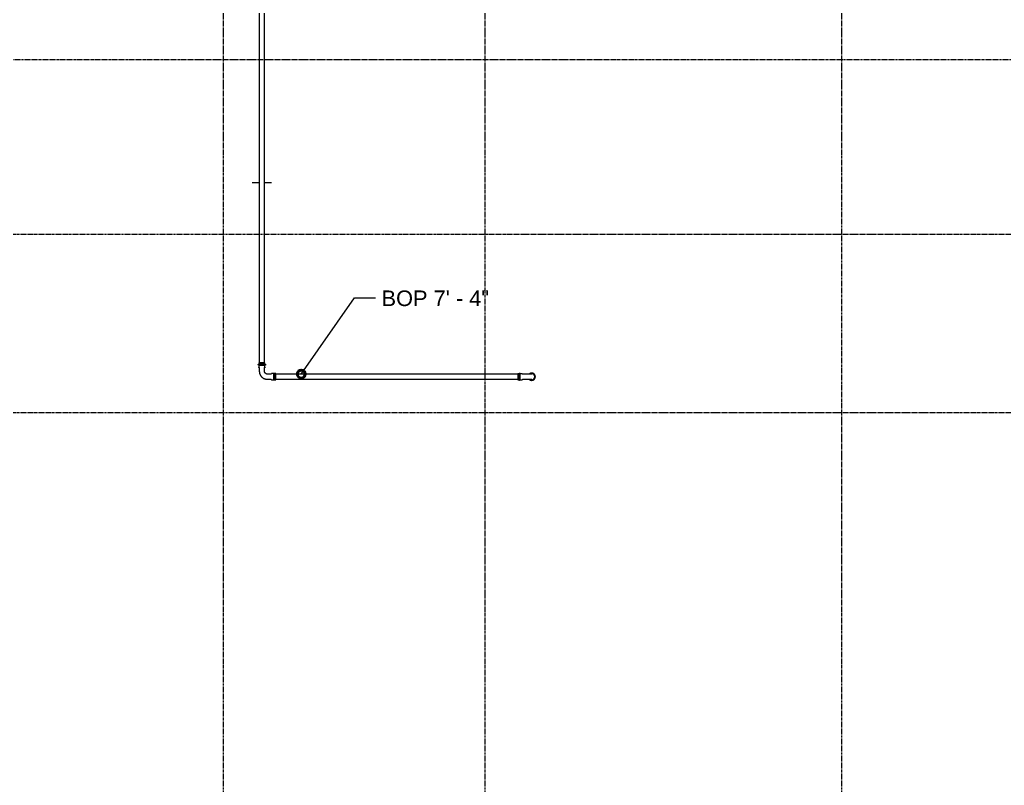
# Model space of a CAD drawing. Header units: inches. Extents: x -3679 to 241, y -496 to 1784.
# Drawn here: x -2787.4 to -2538.9, y -94.1 to 99.1 of the extents above; entities that cross this region are included whole.
import ezdxf

# ---------------------------------------------------------------- set-up
doc = ezdxf.new("R2010")
doc.units = ezdxf.units.IN
doc.header["$MEASUREMENT"] = 0
doc.linetypes.add('Grid Line', pattern=[0.875, 0.5, -0.125, 0.125, -0.125])
doc.layers.add('A-DETL', color=250, linetype='Continuous', lineweight=5, plot=False)
for name, color, linetype, lineweight in [('G-ANNO-DIMS', 251, 'Continuous', 9), ('P-PIPE', 1, 'Continuous', 9), ('S-GRID', 8, 'Continuous', 9)]:
    doc.layers.add(name, color=color, linetype=linetype, lineweight=lineweight)
doc.styles.add('Arial', font='arial.ttf', dxfattribs={"height": 3.934132})

# ---------------------------------------------------------------- blocks, each defined once
blk = doc.blocks.new('Victaulic-VicPress316-Elbow 90-45deg Style P568_P571 - Standard-523083-SECOND LEVEL')
at = {"layer": 'P-PIPE'}
for p, q in [((-3178.28, 1233.46), (-3178.28, 1232.57)), ((-3176.97, 1232.57), (-3176.97, 1233.46)), ((-3178.39, 1232.42), (-3178.39, 1231.96)), ((-3177.63, 1231.96), (-3178.39, 1231.96)), ((-3178.39, 1231.67), (-3178.39, 1231.33)), ((-3177.63, 1231.67), (-3178.39, 1231.67)), ((-3178.39, 1231.33), (-3177.63, 1231.33)), ((-3176.86, 1231.96), (-3177.63, 1231.96)), ((-3176.86, 1231.67), (-3177.63, 1231.67)), ((-3177.63, 1231.33), (-3176.86, 1231.33)), ((-3176.86, 1231.96), (-3176.86, 1232.42)), ((-3176.86, 1231.33), (-3176.86, 1231.67))]:
    blk.add_line(p, q, dxfattribs=at)
at = {"layer": 'P-PIPE', "flags": 128}
for points in [[(-3177.63, 1235.77), (-3177.66, 1235.77), (-3177.7, 1235.76), (-3177.73, 1235.76), (-3177.77, 1235.76), (-3177.81, 1235.75), (-3177.84, 1235.74), (-3177.88, 1235.73), (-3177.91, 1235.72), (-3177.95, 1235.71), (-3177.98, 1235.69), (-3178.01, 1235.68), (-3178.05, 1235.66), (-3178.08, 1235.65), (-3178.11, 1235.63), (-3178.14, 1235.61), (-3178.17, 1235.59), (-3178.2, 1235.56), (-3178.23, 1235.54), (-3178.25, 1235.52), (-3178.28, 1235.49), (-3178.3, 1235.46), (-3178.33, 1235.44), (-3178.35, 1235.41), (-3178.37, 1235.38), (-3178.39, 1235.35), (-3178.41, 1235.32), (-3178.43, 1235.28), (-3178.45, 1235.25), (-3178.46, 1235.22), (-3178.48, 1235.19), (-3178.49, 1235.15), (-3178.5, 1235.12), (-3178.51, 1235.08), (-3178.52, 1235.05), (-3178.52, 1235.01), (-3178.53, 1234.97), (-3178.53, 1234.94), (-3178.54, 1234.9), (-3178.54, 1234.86), (-3178.54, 1234.83), (-3178.53, 1234.79), (-3178.53, 1234.76), (-3178.53, 1234.72), (-3178.52, 1234.68), (-3178.51, 1234.65), (-3178.5, 1234.61), (-3178.49, 1234.58), (-3178.48, 1234.54), (-3178.47, 1234.51), (-3178.45, 1234.48), (-3178.44, 1234.44), (-3178.42, 1234.41), (-3178.4, 1234.38), (-3178.38, 1234.35), (-3178.36, 1234.32), (-3178.34, 1234.29), (-3178.32, 1234.26), (-3178.29, 1234.23)], [(-3177.63, 1235.62), (-3177.66, 1235.62), (-3177.69, 1235.62), (-3177.72, 1235.62), (-3177.75, 1235.61), (-3177.78, 1235.61), (-3177.81, 1235.6), (-3177.84, 1235.59), (-3177.87, 1235.58), (-3177.9, 1235.57), (-3177.92, 1235.56), (-3177.95, 1235.55), (-3177.98, 1235.53), (-3178.01, 1235.52), (-3178.03, 1235.5), (-3178.06, 1235.49), (-3178.08, 1235.47), (-3178.11, 1235.45), (-3178.13, 1235.43), (-3178.15, 1235.41), (-3178.17, 1235.39), (-3178.2, 1235.37), (-3178.22, 1235.34), (-3178.23, 1235.32), (-3178.25, 1235.29), (-3178.27, 1235.27), (-3178.29, 1235.24), (-3178.3, 1235.22), (-3178.31, 1235.19), (-3178.33, 1235.16), (-3178.34, 1235.13), (-3178.35, 1235.1), (-3178.36, 1235.07), (-3178.37, 1235.05), (-3178.37, 1235.02), (-3178.38, 1234.99), (-3178.38, 1234.95), (-3178.39, 1234.92), (-3178.39, 1234.89), (-3178.39, 1234.86), (-3178.39, 1234.83), (-3178.39, 1234.8), (-3178.39, 1234.77), (-3178.38, 1234.74), (-3178.38, 1234.71), (-3178.37, 1234.68), (-3178.36, 1234.65), (-3178.36, 1234.62), (-3178.35, 1234.59), (-3178.33, 1234.56), (-3178.32, 1234.54), (-3178.31, 1234.51), (-3178.29, 1234.48), (-3178.28, 1234.46)], [(-3176.97, 1234.22), (-3176.95, 1234.25), (-3176.92, 1234.27), (-3176.9, 1234.3), (-3176.88, 1234.33), (-3176.86, 1234.36), (-3176.84, 1234.39), (-3176.82, 1234.42), (-3176.8, 1234.46), (-3176.79, 1234.49), (-3176.77, 1234.52), (-3176.76, 1234.56), (-3176.75, 1234.59), (-3176.74, 1234.63), (-3176.73, 1234.66), (-3176.73, 1234.7), (-3176.72, 1234.74), (-3176.72, 1234.77), (-3176.71, 1234.81), (-3176.71, 1234.85), (-3176.71, 1234.88), (-3176.72, 1234.92), (-3176.72, 1234.95), (-3176.72, 1234.99), (-3176.73, 1235.03), (-3176.74, 1235.06), (-3176.75, 1235.1), (-3176.76, 1235.13), (-3176.77, 1235.17), (-3176.78, 1235.2), (-3176.8, 1235.23), (-3176.81, 1235.27), (-3176.83, 1235.3), (-3176.85, 1235.33), (-3176.87, 1235.36), (-3176.89, 1235.39), (-3176.91, 1235.42), (-3176.93, 1235.45), (-3176.96, 1235.48), (-3176.98, 1235.5), (-3177.01, 1235.53), (-3177.04, 1235.55), (-3177.06, 1235.57), (-3177.09, 1235.6), (-3177.12, 1235.62), (-3177.15, 1235.64), (-3177.19, 1235.65), (-3177.22, 1235.67), (-3177.25, 1235.69), (-3177.29, 1235.7), (-3177.32, 1235.71), (-3177.35, 1235.73), (-3177.39, 1235.74), (-3177.42, 1235.74), (-3177.46, 1235.75), (-3177.5, 1235.76), (-3177.53, 1235.76), (-3177.57, 1235.77), (-3177.61, 1235.77), (-3177.63, 1235.77)], [(-3176.96, 1234.47), (-3176.95, 1234.49), (-3176.94, 1234.52), (-3176.92, 1234.55), (-3176.91, 1234.58), (-3176.9, 1234.61), (-3176.89, 1234.64), (-3176.88, 1234.66), (-3176.88, 1234.69), (-3176.87, 1234.72), (-3176.87, 1234.75), (-3176.86, 1234.79), (-3176.86, 1234.82), (-3176.86, 1234.85), (-3176.86, 1234.88), (-3176.86, 1234.91), (-3176.86, 1234.94), (-3176.87, 1234.97), (-3176.87, 1235), (-3176.88, 1235.03), (-3176.89, 1235.06), (-3176.89, 1235.09), (-3176.9, 1235.12), (-3176.92, 1235.15), (-3176.93, 1235.17), (-3176.94, 1235.2), (-3176.96, 1235.23), (-3176.97, 1235.25), (-3176.99, 1235.28), (-3177.01, 1235.31), (-3177.02, 1235.33), (-3177.04, 1235.35), (-3177.06, 1235.38), (-3177.09, 1235.4), (-3177.11, 1235.42), (-3177.13, 1235.44), (-3177.15, 1235.46), (-3177.18, 1235.48), (-3177.2, 1235.5), (-3177.23, 1235.51), (-3177.26, 1235.53), (-3177.28, 1235.54), (-3177.31, 1235.55), (-3177.34, 1235.57), (-3177.37, 1235.58), (-3177.4, 1235.59), (-3177.43, 1235.6), (-3177.46, 1235.6), (-3177.49, 1235.61), (-3177.52, 1235.61), (-3177.55, 1235.62), (-3177.58, 1235.62), (-3177.61, 1235.62), (-3177.63, 1235.62)], [(-3178.39, 1232.42), (-3178.39, 1232.43), (-3178.39, 1232.44), (-3178.39, 1232.45), (-3178.39, 1232.46), (-3178.39, 1232.47), (-3178.38, 1232.48), (-3178.38, 1232.49), (-3178.38, 1232.5), (-3178.37, 1232.51), (-3178.37, 1232.52), (-3178.37, 1232.53), (-3178.36, 1232.54), (-3178.36, 1232.55), (-3178.35, 1232.56), (-3178.34, 1232.57), (-3178.34, 1232.58), (-3178.33, 1232.59), (-3178.32, 1232.6), (-3178.32, 1232.6), (-3178.31, 1232.61), (-3178.3, 1232.62), (-3178.29, 1232.63), (-3178.28, 1232.63), (-3178.28, 1232.63)], [(-3178.28, 1234.85), (-3178.28, 1234.85), (-3178.28, 1234.85), (-3178.28, 1234.84), (-3178.28, 1234.84), (-3178.28, 1234.83), (-3178.28, 1234.81), (-3178.28, 1234.8), (-3178.28, 1234.78), (-3178.28, 1234.77), (-3178.28, 1234.74), (-3178.28, 1234.72), (-3178.28, 1234.7), (-3178.28, 1234.67), (-3178.28, 1234.64), (-3178.28, 1234.61), (-3178.28, 1234.58), (-3178.28, 1234.55), (-3178.28, 1234.51), (-3178.28, 1234.47), (-3178.28, 1234.43), (-3178.28, 1234.39), (-3178.28, 1234.35), (-3178.28, 1234.31), (-3178.28, 1234.26), (-3178.28, 1234.21), (-3178.28, 1234.17), (-3178.28, 1234.12), (-3178.28, 1234.07), (-3178.28, 1234.02), (-3178.28, 1233.97), (-3178.28, 1233.91), (-3178.28, 1233.86), (-3178.28, 1233.81), (-3178.28, 1233.75), (-3178.28, 1233.7), (-3178.28, 1233.64), (-3178.28, 1233.59), (-3178.28, 1233.53), (-3178.28, 1233.48), (-3178.28, 1233.46)], [(-3176.97, 1233.46), (-3176.97, 1233.52), (-3176.97, 1233.57), (-3176.97, 1233.63), (-3176.97, 1233.68), (-3176.97, 1233.74), (-3176.97, 1233.79), (-3176.97, 1233.85), (-3176.97, 1233.9), (-3176.97, 1233.95), (-3176.97, 1234), (-3176.97, 1234.06), (-3176.97, 1234.11), (-3176.97, 1234.15), (-3176.97, 1234.2), (-3176.97, 1234.25), (-3176.97, 1234.29), (-3176.97, 1234.34), (-3176.97, 1234.38), (-3176.97, 1234.42), (-3176.97, 1234.46), (-3176.97, 1234.5), (-3176.97, 1234.54), (-3176.97, 1234.57), (-3176.97, 1234.6), (-3176.97, 1234.63), (-3176.97, 1234.66), (-3176.97, 1234.69), (-3176.97, 1234.72), (-3176.97, 1234.74), (-3176.97, 1234.76), (-3176.97, 1234.78), (-3176.97, 1234.8), (-3176.97, 1234.81), (-3176.97, 1234.82), (-3176.97, 1234.83), (-3176.97, 1234.84), (-3176.97, 1234.85), (-3176.97, 1234.85), (-3176.97, 1234.85), (-3176.97, 1234.85)], [(-3176.97, 1232.63), (-3176.96, 1232.63), (-3176.95, 1232.62), (-3176.94, 1232.61), (-3176.93, 1232.61), (-3176.93, 1232.6), (-3176.92, 1232.59), (-3176.91, 1232.58), (-3176.91, 1232.57), (-3176.9, 1232.56), (-3176.9, 1232.55), (-3176.89, 1232.54), (-3176.89, 1232.53), (-3176.88, 1232.52), (-3176.88, 1232.51), (-3176.87, 1232.5), (-3176.87, 1232.49), (-3176.87, 1232.48), (-3176.86, 1232.47), (-3176.86, 1232.46), (-3176.86, 1232.45), (-3176.86, 1232.44), (-3176.86, 1232.43), (-3176.86, 1232.42), (-3176.86, 1232.42)], [(-3178.39, 1231.67), (-3178.4, 1231.67), (-3178.4, 1231.67), (-3178.41, 1231.67), (-3178.41, 1231.68), (-3178.42, 1231.68), (-3178.43, 1231.68), (-3178.43, 1231.68), (-3178.44, 1231.68), (-3178.44, 1231.68), (-3178.45, 1231.68), (-3178.45, 1231.69), (-3178.46, 1231.69), (-3178.46, 1231.69), (-3178.47, 1231.7), (-3178.47, 1231.7), (-3178.48, 1231.7), (-3178.48, 1231.71), (-3178.49, 1231.71), (-3178.49, 1231.71), (-3178.5, 1231.72), (-3178.5, 1231.72), (-3178.5, 1231.73), (-3178.51, 1231.73), (-3178.51, 1231.74), (-3178.51, 1231.74), (-3178.52, 1231.75), (-3178.52, 1231.75), (-3178.52, 1231.76), (-3178.52, 1231.76), (-3178.53, 1231.77), (-3178.53, 1231.77), (-3178.53, 1231.78), (-3178.53, 1231.78), (-3178.53, 1231.79), (-3178.53, 1231.79), (-3178.54, 1231.8), (-3178.54, 1231.81), (-3178.54, 1231.81), (-3178.54, 1231.82), (-3178.54, 1231.82), (-3178.54, 1231.83), (-3178.54, 1231.83), (-3178.54, 1231.84), (-3178.53, 1231.85), (-3178.53, 1231.85), (-3178.53, 1231.86), (-3178.53, 1231.86), (-3178.53, 1231.87), (-3178.53, 1231.87), (-3178.52, 1231.88), (-3178.52, 1231.88), (-3178.52, 1231.89), (-3178.52, 1231.89), (-3178.51, 1231.9), (-3178.51, 1231.9), (-3178.51, 1231.91), (-3178.5, 1231.91), (-3178.5, 1231.92), (-3178.49, 1231.92), (-3178.49, 1231.93), (-3178.49, 1231.93), (-3178.48, 1231.93), (-3178.48, 1231.94), (-3178.47, 1231.94), (-3178.47, 1231.94), (-3178.46, 1231.95), (-3178.46, 1231.95), (-3178.45, 1231.95), (-3178.45, 1231.95), (-3178.44, 1231.96), (-3178.43, 1231.96), (-3178.43, 1231.96), (-3178.42, 1231.96), (-3178.42, 1231.96), (-3178.41, 1231.96), (-3178.41, 1231.96), (-3178.4, 1231.96), (-3178.39, 1231.96), (-3178.39, 1231.96)], [(-3177.63, 1231.96), (-3177.66, 1231.96), (-3177.69, 1231.96), (-3177.72, 1231.96), (-3177.75, 1231.96), (-3177.78, 1231.96), (-3177.81, 1231.96), (-3177.84, 1231.96), (-3177.87, 1231.96), (-3177.9, 1231.96), (-3177.92, 1231.96), (-3177.95, 1231.96), (-3177.98, 1231.96), (-3178.01, 1231.96), (-3178.03, 1231.96), (-3178.06, 1231.96), (-3178.08, 1231.96), (-3178.11, 1231.96), (-3178.13, 1231.96), (-3178.15, 1231.96), (-3178.17, 1231.96), (-3178.2, 1231.96), (-3178.22, 1231.96), (-3178.23, 1231.96), (-3178.25, 1231.96), (-3178.27, 1231.96), (-3178.29, 1231.96), (-3178.3, 1231.96), (-3178.31, 1231.96), (-3178.33, 1231.96), (-3178.34, 1231.96), (-3178.35, 1231.96), (-3178.36, 1231.96), (-3178.37, 1231.96), (-3178.37, 1231.96), (-3178.38, 1231.96), (-3178.38, 1231.96), (-3178.39, 1231.96), (-3178.39, 1231.96), (-3178.39, 1231.96), (-3178.39, 1231.96)], [(-3178.39, 1231.96), (-3178.39, 1231.96), (-3178.39, 1231.96), (-3178.39, 1231.96), (-3178.38, 1231.96), (-3178.38, 1231.96), (-3178.37, 1231.96), (-3178.36, 1231.96), (-3178.35, 1231.96)], [(-3178.35, 1231.67), (-3178.36, 1231.67), (-3178.37, 1231.67), (-3178.37, 1231.67), (-3178.38, 1231.67), (-3178.38, 1231.67), (-3178.39, 1231.67), (-3178.39, 1231.67), (-3178.39, 1231.67), (-3178.39, 1231.67)], [(-3178.39, 1231.67), (-3178.39, 1231.67), (-3178.39, 1231.67), (-3178.39, 1231.67), (-3178.38, 1231.67), (-3178.38, 1231.67), (-3178.37, 1231.67), (-3178.36, 1231.67), (-3178.35, 1231.67), (-3178.34, 1231.67), (-3178.33, 1231.67), (-3178.32, 1231.67), (-3178.3, 1231.67), (-3178.29, 1231.67), (-3178.27, 1231.67), (-3178.26, 1231.67), (-3178.24, 1231.67), (-3178.22, 1231.67), (-3178.2, 1231.67), (-3178.18, 1231.67), (-3178.16, 1231.67), (-3178.14, 1231.67), (-3178.11, 1231.67), (-3178.09, 1231.67), (-3178.06, 1231.67), (-3178.04, 1231.67), (-3178.01, 1231.67), (-3177.99, 1231.67), (-3177.96, 1231.67), (-3177.93, 1231.67), (-3177.9, 1231.67), (-3177.87, 1231.67), (-3177.84, 1231.67), (-3177.82, 1231.67), (-3177.79, 1231.67), (-3177.76, 1231.67), (-3177.72, 1231.67), (-3177.69, 1231.67), (-3177.66, 1231.67), (-3177.63, 1231.67), (-3177.63, 1231.67)], [(-3176.86, 1231.96), (-3176.86, 1231.96), (-3176.86, 1231.96), (-3176.86, 1231.96), (-3176.87, 1231.96), (-3176.87, 1231.96), (-3176.88, 1231.96), (-3176.89, 1231.96), (-3176.9, 1231.96), (-3176.91, 1231.96), (-3176.92, 1231.96), (-3176.93, 1231.96), (-3176.95, 1231.96), (-3176.96, 1231.96), (-3176.98, 1231.96), (-3176.99, 1231.96), (-3177.01, 1231.96), (-3177.03, 1231.96), (-3177.05, 1231.96), (-3177.07, 1231.96), (-3177.09, 1231.96), (-3177.11, 1231.96), (-3177.14, 1231.96), (-3177.16, 1231.96), (-3177.19, 1231.96), (-3177.21, 1231.96), (-3177.24, 1231.96), (-3177.26, 1231.96), (-3177.29, 1231.96), (-3177.32, 1231.96), (-3177.35, 1231.96), (-3177.38, 1231.96), (-3177.41, 1231.96), (-3177.43, 1231.96), (-3177.46, 1231.96), (-3177.49, 1231.96), (-3177.53, 1231.96), (-3177.56, 1231.96), (-3177.59, 1231.96), (-3177.62, 1231.96), (-3177.63, 1231.96)], [(-3177.63, 1231.67), (-3177.59, 1231.67), (-3177.56, 1231.67), (-3177.53, 1231.67), (-3177.5, 1231.67), (-3177.47, 1231.67), (-3177.44, 1231.67), (-3177.41, 1231.67), (-3177.38, 1231.67), (-3177.35, 1231.67), (-3177.33, 1231.67), (-3177.3, 1231.67), (-3177.27, 1231.67), (-3177.24, 1231.67), (-3177.22, 1231.67), (-3177.19, 1231.67), (-3177.17, 1231.67), (-3177.14, 1231.67), (-3177.12, 1231.67), (-3177.1, 1231.67), (-3177.08, 1231.67), (-3177.05, 1231.67), (-3177.03, 1231.67), (-3177.02, 1231.67), (-3177, 1231.67), (-3176.98, 1231.67), (-3176.96, 1231.67), (-3176.95, 1231.67), (-3176.94, 1231.67), (-3176.92, 1231.67), (-3176.91, 1231.67), (-3176.9, 1231.67), (-3176.89, 1231.67), (-3176.88, 1231.67), (-3176.88, 1231.67), (-3176.87, 1231.67), (-3176.87, 1231.67), (-3176.86, 1231.67), (-3176.86, 1231.67), (-3176.86, 1231.67), (-3176.86, 1231.67)], [(-3176.9, 1231.96), (-3176.89, 1231.96), (-3176.88, 1231.96), (-3176.88, 1231.96), (-3176.87, 1231.96), (-3176.87, 1231.96), (-3176.86, 1231.96), (-3176.86, 1231.96), (-3176.86, 1231.96), (-3176.86, 1231.96)], [(-3176.86, 1231.67), (-3176.86, 1231.67), (-3176.86, 1231.67), (-3176.86, 1231.67), (-3176.87, 1231.67), (-3176.87, 1231.67), (-3176.88, 1231.67), (-3176.89, 1231.67), (-3176.9, 1231.67)], [(-3176.86, 1231.96), (-3176.85, 1231.96), (-3176.85, 1231.96), (-3176.84, 1231.96), (-3176.84, 1231.96), (-3176.83, 1231.96), (-3176.82, 1231.96), (-3176.82, 1231.96), (-3176.81, 1231.96), (-3176.81, 1231.96), (-3176.8, 1231.95), (-3176.8, 1231.95), (-3176.79, 1231.95), (-3176.79, 1231.95), (-3176.78, 1231.94), (-3176.78, 1231.94), (-3176.77, 1231.94), (-3176.77, 1231.93), (-3176.76, 1231.93), (-3176.76, 1231.92), (-3176.75, 1231.92), (-3176.75, 1231.92), (-3176.75, 1231.91), (-3176.74, 1231.91), (-3176.74, 1231.9), (-3176.74, 1231.9), (-3176.73, 1231.89), (-3176.73, 1231.89), (-3176.73, 1231.88), (-3176.73, 1231.88), (-3176.72, 1231.87), (-3176.72, 1231.87), (-3176.72, 1231.86), (-3176.72, 1231.85), (-3176.72, 1231.85), (-3176.72, 1231.84), (-3176.71, 1231.84), (-3176.71, 1231.83), (-3176.71, 1231.83), (-3176.71, 1231.82), (-3176.71, 1231.81), (-3176.71, 1231.81), (-3176.71, 1231.8), (-3176.71, 1231.8), (-3176.72, 1231.79), (-3176.72, 1231.79), (-3176.72, 1231.78), (-3176.72, 1231.77), (-3176.72, 1231.77), (-3176.72, 1231.76), (-3176.73, 1231.76), (-3176.73, 1231.75), (-3176.73, 1231.75), (-3176.73, 1231.74), (-3176.74, 1231.74), (-3176.74, 1231.73), (-3176.74, 1231.73), (-3176.75, 1231.72), (-3176.75, 1231.72), (-3176.76, 1231.72), (-3176.76, 1231.71), (-3176.76, 1231.71), (-3176.77, 1231.7), (-3176.77, 1231.7), (-3176.78, 1231.7), (-3176.78, 1231.69), (-3176.79, 1231.69), (-3176.79, 1231.69), (-3176.8, 1231.69), (-3176.8, 1231.68), (-3176.81, 1231.68), (-3176.82, 1231.68), (-3176.82, 1231.68), (-3176.83, 1231.68), (-3176.83, 1231.68), (-3176.84, 1231.67), (-3176.84, 1231.67), (-3176.85, 1231.67), (-3176.86, 1231.67), (-3176.86, 1231.67)]]:
    blk.add_lwpolyline(points, dxfattribs=at)
blk = doc.blocks.new('Victaulic-VicPress316-Elbow 90-45deg Style P568_P571 - Standard-V1-SECOND LEVEL')
at = {"layer": 'P-PIPE'}
for p, q in [((-0.77, 3.52), (-0.77, 3.18)), ((0.77, 3.52), (-0.77, 3.52)), ((-0.77, 3.18), (0.77, 3.18)), ((-0.77, 2.89), (-0.77, 2.44)), ((-0.77, 2.89), (0.77, 2.89)), ((0.77, 3.18), (0.77, 3.52)), ((0.77, 2.44), (0.77, 2.89)), ((-3.18, 0.77), (-3.52, 0.77)), ((-3.52, 0.77), (-3.52, -0.77)), ((-3.18, -0.77), (-3.18, 0.77)), ((-2.44, 0.77), (-2.89, 0.77)), ((-2.89, -0.77), (-2.89, 0.77)), ((-1.39, 0.66), (-2.28, 0.66)), ((-0.66, 2.28), (-0.66, 1.39)), ((0.66, 1.39), (0.66, 2.28)), ((-3.52, -0.77), (-3.18, -0.77)), ((-2.89, -0.77), (-2.44, -0.77)), ((-2.28, -0.66), (-1.39, -0.66))]:
    blk.add_line(p, q, dxfattribs=at)
at = {"layer": 'P-PIPE', "flags": 128}
for points in [[(-0.77, 2.89), (-0.77, 2.89), (-0.78, 2.89), (-0.78, 2.89), (-0.79, 2.89), (-0.8, 2.89), (-0.8, 2.89), (-0.81, 2.9), (-0.81, 2.9), (-0.82, 2.9), (-0.82, 2.9), (-0.83, 2.9), (-0.83, 2.91), (-0.84, 2.91), (-0.84, 2.91), (-0.85, 2.92), (-0.85, 2.92), (-0.86, 2.92), (-0.86, 2.93), (-0.87, 2.93), (-0.87, 2.93), (-0.87, 2.94), (-0.88, 2.94), (-0.88, 2.95), (-0.89, 2.95), (-0.89, 2.96), (-0.89, 2.96), (-0.89, 2.97), (-0.9, 2.97), (-0.9, 2.98), (-0.9, 2.98), (-0.9, 2.99), (-0.91, 2.99), (-0.91, 3), (-0.91, 3.01), (-0.91, 3.01), (-0.91, 3.02), (-0.91, 3.02), (-0.91, 3.03), (-0.91, 3.03), (-0.91, 3.04), (-0.91, 3.05), (-0.91, 3.05), (-0.91, 3.06), (-0.91, 3.06), (-0.91, 3.07), (-0.91, 3.07), (-0.91, 3.08), (-0.9, 3.09), (-0.9, 3.09), (-0.9, 3.1), (-0.9, 3.1), (-0.89, 3.11), (-0.89, 3.11), (-0.89, 3.12), (-0.88, 3.12), (-0.88, 3.13), (-0.88, 3.13), (-0.87, 3.14), (-0.87, 3.14), (-0.86, 3.14), (-0.86, 3.15), (-0.86, 3.15), (-0.85, 3.15), (-0.85, 3.16), (-0.84, 3.16), (-0.84, 3.16), (-0.83, 3.17), (-0.83, 3.17), (-0.82, 3.17), (-0.82, 3.17), (-0.81, 3.17), (-0.8, 3.18), (-0.8, 3.18), (-0.79, 3.18), (-0.79, 3.18), (-0.78, 3.18), (-0.78, 3.18), (-0.77, 3.18), (-0.77, 3.18)], [(0.77, 3.18), (0.77, 3.18), (0.76, 3.18), (0.76, 3.18), (0.76, 3.18), (0.75, 3.18), (0.74, 3.18), (0.74, 3.18), (0.73, 3.18), (0.72, 3.18), (0.71, 3.18), (0.69, 3.18), (0.68, 3.18), (0.67, 3.18), (0.65, 3.18), (0.63, 3.18), (0.61, 3.18), (0.6, 3.18), (0.58, 3.18), (0.56, 3.18), (0.53, 3.18), (0.51, 3.18), (0.49, 3.18), (0.46, 3.18), (0.44, 3.18), (0.41, 3.18), (0.39, 3.18), (0.36, 3.18), (0.33, 3.18), (0.31, 3.18), (0.28, 3.18), (0.25, 3.18), (0.22, 3.18), (0.19, 3.18), (0.16, 3.18), (0.13, 3.18), (0.1, 3.18), (0.07, 3.18), (0.04, 3.18), (0.01, 3.18), (-0.02, 3.18), (-0.05, 3.18), (-0.08, 3.18), (-0.11, 3.18), (-0.14, 3.18), (-0.17, 3.18), (-0.2, 3.18), (-0.23, 3.18), (-0.26, 3.18), (-0.29, 3.18), (-0.32, 3.18), (-0.35, 3.18), (-0.37, 3.18), (-0.4, 3.18), (-0.43, 3.18), (-0.45, 3.18), (-0.48, 3.18), (-0.5, 3.18), (-0.52, 3.18), (-0.54, 3.18), (-0.57, 3.18), (-0.59, 3.18), (-0.6, 3.18), (-0.62, 3.18), (-0.64, 3.18), (-0.66, 3.18), (-0.67, 3.18), (-0.69, 3.18), (-0.7, 3.18), (-0.71, 3.18), (-0.72, 3.18), (-0.73, 3.18), (-0.74, 3.18), (-0.75, 3.18), (-0.75, 3.18), (-0.76, 3.18), (-0.76, 3.18), (-0.77, 3.18), (-0.77, 3.18), (-0.77, 3.18)], [(-0.77, 3.18), (-0.77, 3.18), (-0.76, 3.18), (-0.76, 3.18), (-0.76, 3.18), (-0.75, 3.18), (-0.74, 3.18), (-0.74, 3.18), (-0.73, 3.18)], [(-0.77, 2.89), (-0.77, 2.89), (-0.76, 2.89), (-0.76, 2.89), (-0.76, 2.89), (-0.75, 2.89), (-0.74, 2.89), (-0.74, 2.89), (-0.73, 2.89), (-0.72, 2.89), (-0.71, 2.89), (-0.69, 2.89), (-0.68, 2.89), (-0.67, 2.89), (-0.65, 2.89), (-0.63, 2.89), (-0.61, 2.89), (-0.6, 2.89), (-0.58, 2.89), (-0.56, 2.89), (-0.53, 2.89), (-0.51, 2.89), (-0.49, 2.89), (-0.46, 2.89), (-0.44, 2.89), (-0.41, 2.89), (-0.39, 2.89), (-0.36, 2.89), (-0.33, 2.89), (-0.31, 2.89), (-0.28, 2.89), (-0.25, 2.89), (-0.22, 2.89), (-0.19, 2.89), (-0.16, 2.89), (-0.13, 2.89), (-0.1, 2.89), (-0.07, 2.89), (-0.04, 2.89), (-0.01, 2.89), (0.02, 2.89), (0.05, 2.89), (0.08, 2.89), (0.11, 2.89), (0.14, 2.89), (0.17, 2.89), (0.2, 2.89), (0.23, 2.89), (0.26, 2.89), (0.29, 2.89), (0.32, 2.89), (0.35, 2.89), (0.37, 2.89), (0.4, 2.89), (0.43, 2.89), (0.45, 2.89), (0.48, 2.89), (0.5, 2.89), (0.52, 2.89), (0.54, 2.89), (0.57, 2.89), (0.59, 2.89), (0.6, 2.89), (0.62, 2.89), (0.64, 2.89), (0.66, 2.89), (0.67, 2.89), (0.69, 2.89), (0.7, 2.89), (0.71, 2.89), (0.72, 2.89), (0.73, 2.89), (0.74, 2.89), (0.75, 2.89), (0.75, 2.89), (0.76, 2.89), (0.76, 2.89), (0.77, 2.89), (0.77, 2.89), (0.77, 2.89)], [(-0.72, 2.89), (-0.73, 2.89), (-0.74, 2.89), (-0.75, 2.89), (-0.75, 2.89), (-0.76, 2.89), (-0.76, 2.89), (-0.77, 2.89), (-0.77, 2.89), (-0.77, 2.89)], [(0.72, 3.18), (0.73, 3.18), (0.74, 3.18), (0.75, 3.18), (0.75, 3.18), (0.76, 3.18), (0.76, 3.18), (0.77, 3.18), (0.77, 3.18), (0.77, 3.18)], [(0.77, 2.89), (0.77, 2.89), (0.76, 2.89), (0.76, 2.89), (0.76, 2.89), (0.75, 2.89), (0.74, 2.89), (0.74, 2.89), (0.73, 2.89)], [(0.77, 3.18), (0.77, 3.18), (0.78, 3.18), (0.78, 3.18), (0.79, 3.18), (0.8, 3.18), (0.8, 3.18), (0.81, 3.18), (0.81, 3.17), (0.82, 3.17), (0.82, 3.17), (0.83, 3.17), (0.83, 3.17), (0.84, 3.16), (0.84, 3.16), (0.85, 3.16), (0.85, 3.15), (0.86, 3.15), (0.86, 3.15), (0.87, 3.14), (0.87, 3.14), (0.87, 3.13), (0.88, 3.13), (0.88, 3.12), (0.89, 3.12), (0.89, 3.11), (0.89, 3.11), (0.89, 3.1), (0.9, 3.1), (0.9, 3.09), (0.9, 3.09), (0.9, 3.08), (0.91, 3.08), (0.91, 3.07), (0.91, 3.07), (0.91, 3.06), (0.91, 3.05), (0.91, 3.05), (0.91, 3.04), (0.91, 3.04), (0.91, 3.03), (0.91, 3.03), (0.91, 3.02), (0.91, 3.01), (0.91, 3.01), (0.91, 3), (0.91, 3), (0.91, 2.99), (0.9, 2.99), (0.9, 2.98), (0.9, 2.98), (0.9, 2.97), (0.89, 2.97), (0.89, 2.96), (0.89, 2.96), (0.88, 2.95), (0.88, 2.95), (0.88, 2.94), (0.87, 2.94), (0.87, 2.93), (0.86, 2.93), (0.86, 2.92), (0.86, 2.92), (0.85, 2.92), (0.85, 2.91), (0.84, 2.91), (0.84, 2.91), (0.83, 2.91), (0.83, 2.9), (0.82, 2.9), (0.82, 2.9), (0.81, 2.9), (0.8, 2.9), (0.8, 2.89), (0.79, 2.89), (0.79, 2.89), (0.78, 2.89), (0.78, 2.89), (0.77, 2.89), (0.77, 2.89)], [(-3.18, 0.77), (-3.18, 0.77), (-3.18, 0.78), (-3.18, 0.78), (-3.18, 0.79), (-3.18, 0.8), (-3.18, 0.8), (-3.18, 0.81), (-3.17, 0.81), (-3.17, 0.82), (-3.17, 0.82), (-3.17, 0.83), (-3.17, 0.83), (-3.16, 0.84), (-3.16, 0.84), (-3.16, 0.85), (-3.15, 0.85), (-3.15, 0.86), (-3.15, 0.86), (-3.14, 0.87), (-3.14, 0.87), (-3.13, 0.87), (-3.13, 0.88), (-3.12, 0.88), (-3.12, 0.89), (-3.11, 0.89), (-3.11, 0.89), (-3.1, 0.89), (-3.1, 0.9), (-3.09, 0.9), (-3.09, 0.9), (-3.08, 0.9), (-3.08, 0.91), (-3.07, 0.91), (-3.07, 0.91), (-3.06, 0.91), (-3.05, 0.91), (-3.05, 0.91), (-3.04, 0.91), (-3.04, 0.91), (-3.03, 0.91), (-3.03, 0.91), (-3.02, 0.91), (-3.01, 0.91), (-3.01, 0.91), (-3, 0.91), (-3, 0.91), (-2.99, 0.91), (-2.99, 0.9), (-2.98, 0.9), (-2.98, 0.9), (-2.97, 0.9), (-2.97, 0.89), (-2.96, 0.89), (-2.96, 0.89), (-2.95, 0.88), (-2.95, 0.88), (-2.94, 0.88), (-2.94, 0.87), (-2.93, 0.87), (-2.93, 0.86), (-2.92, 0.86), (-2.92, 0.86), (-2.92, 0.85), (-2.91, 0.85), (-2.91, 0.84), (-2.91, 0.84), (-2.91, 0.83), (-2.9, 0.83), (-2.9, 0.82), (-2.9, 0.82), (-2.9, 0.81), (-2.9, 0.8), (-2.89, 0.8), (-2.89, 0.79), (-2.89, 0.79), (-2.89, 0.78), (-2.89, 0.78), (-2.89, 0.77), (-2.89, 0.77)], [(-3.18, 0.77), (-3.18, 0.77), (-3.18, 0.76), (-3.18, 0.76), (-3.18, 0.76), (-3.18, 0.75), (-3.18, 0.74), (-3.18, 0.74), (-3.18, 0.73), (-3.18, 0.72), (-3.18, 0.71), (-3.18, 0.69), (-3.18, 0.68), (-3.18, 0.67), (-3.18, 0.65), (-3.18, 0.63), (-3.18, 0.61), (-3.18, 0.6), (-3.18, 0.58), (-3.18, 0.56), (-3.18, 0.53), (-3.18, 0.51), (-3.18, 0.49), (-3.18, 0.46), (-3.18, 0.44), (-3.18, 0.41), (-3.18, 0.39), (-3.18, 0.36), (-3.18, 0.33), (-3.18, 0.31), (-3.18, 0.28), (-3.18, 0.25), (-3.18, 0.22), (-3.18, 0.19), (-3.18, 0.16), (-3.18, 0.13), (-3.18, 0.1), (-3.18, 0.07), (-3.18, 0.04), (-3.18, 0.01), (-3.18, -0.02), (-3.18, -0.05), (-3.18, -0.08), (-3.18, -0.11), (-3.18, -0.14), (-3.18, -0.17), (-3.18, -0.2), (-3.18, -0.23), (-3.18, -0.26), (-3.18, -0.29), (-3.18, -0.32), (-3.18, -0.35), (-3.18, -0.37), (-3.18, -0.4), (-3.18, -0.43), (-3.18, -0.45), (-3.18, -0.48), (-3.18, -0.5), (-3.18, -0.52), (-3.18, -0.54), (-3.18, -0.57), (-3.18, -0.59), (-3.18, -0.6), (-3.18, -0.62), (-3.18, -0.64), (-3.18, -0.66), (-3.18, -0.67), (-3.18, -0.69), (-3.18, -0.7), (-3.18, -0.71), (-3.18, -0.72), (-3.18, -0.73), (-3.18, -0.74), (-3.18, -0.75), (-3.18, -0.75), (-3.18, -0.76), (-3.18, -0.76), (-3.18, -0.77), (-3.18, -0.77), (-3.18, -0.77)], [(-3.18, 0.72), (-3.18, 0.73), (-3.18, 0.74), (-3.18, 0.75), (-3.18, 0.75), (-3.18, 0.76), (-3.18, 0.76), (-3.18, 0.77), (-3.18, 0.77), (-3.18, 0.77)], [(-2.89, -0.77), (-2.89, -0.77), (-2.89, -0.76), (-2.89, -0.76), (-2.89, -0.76), (-2.89, -0.75), (-2.89, -0.74), (-2.89, -0.74), (-2.89, -0.73), (-2.89, -0.72), (-2.89, -0.71), (-2.89, -0.69), (-2.89, -0.68), (-2.89, -0.67), (-2.89, -0.65), (-2.89, -0.63), (-2.89, -0.61), (-2.89, -0.6), (-2.89, -0.58), (-2.89, -0.56), (-2.89, -0.53), (-2.89, -0.51), (-2.89, -0.49), (-2.89, -0.46), (-2.89, -0.44), (-2.89, -0.41), (-2.89, -0.39), (-2.89, -0.36), (-2.89, -0.33), (-2.89, -0.31), (-2.89, -0.28), (-2.89, -0.25), (-2.89, -0.22), (-2.89, -0.19), (-2.89, -0.16), (-2.89, -0.13), (-2.89, -0.1), (-2.89, -0.07), (-2.89, -0.04), (-2.89, -0.01), (-2.89, 0.02), (-2.89, 0.05), (-2.89, 0.08), (-2.89, 0.11), (-2.89, 0.14), (-2.89, 0.17), (-2.89, 0.2), (-2.89, 0.23), (-2.89, 0.26), (-2.89, 0.29), (-2.89, 0.32), (-2.89, 0.35), (-2.89, 0.37), (-2.89, 0.4), (-2.89, 0.43), (-2.89, 0.45), (-2.89, 0.48), (-2.89, 0.5), (-2.89, 0.52), (-2.89, 0.54), (-2.89, 0.57), (-2.89, 0.59), (-2.89, 0.6), (-2.89, 0.62), (-2.89, 0.64), (-2.89, 0.66), (-2.89, 0.67), (-2.89, 0.69), (-2.89, 0.7), (-2.89, 0.71), (-2.89, 0.72), (-2.89, 0.73), (-2.89, 0.74), (-2.89, 0.75), (-2.89, 0.75), (-2.89, 0.76), (-2.89, 0.76), (-2.89, 0.77), (-2.89, 0.77), (-2.89, 0.77)], [(-2.89, 0.77), (-2.89, 0.77), (-2.89, 0.76), (-2.89, 0.76), (-2.89, 0.76), (-2.89, 0.75), (-2.89, 0.74), (-2.89, 0.74), (-2.89, 0.73)], [(-2.44, 0.77), (-2.43, 0.77), (-2.42, 0.77), (-2.41, 0.76), (-2.4, 0.76), (-2.38, 0.76), (-2.37, 0.76), (-2.36, 0.76), (-2.35, 0.75), (-2.34, 0.75), (-2.33, 0.74), (-2.32, 0.74), (-2.31, 0.74), (-2.3, 0.73), (-2.29, 0.72), (-2.29, 0.72), (-2.28, 0.71), (-2.27, 0.71), (-2.26, 0.7), (-2.25, 0.69), (-2.24, 0.68), (-2.24, 0.68), (-2.23, 0.67), (-2.22, 0.66), (-2.22, 0.66)], [(-0.66, 1.39), (-0.66, 1.36), (-0.66, 1.33), (-0.66, 1.3), (-0.67, 1.28), (-0.67, 1.25), (-0.68, 1.22), (-0.69, 1.19), (-0.69, 1.16), (-0.7, 1.13), (-0.72, 1.11), (-0.73, 1.08), (-0.74, 1.05), (-0.75, 1.03), (-0.77, 1), (-0.79, 0.98), (-0.8, 0.95), (-0.82, 0.93), (-0.84, 0.91), (-0.86, 0.89), (-0.88, 0.87), (-0.9, 0.85), (-0.92, 0.83), (-0.95, 0.81), (-0.97, 0.79), (-1, 0.77), (-1.02, 0.76), (-1.05, 0.74), (-1.07, 0.73), (-1.1, 0.72), (-1.13, 0.71), (-1.15, 0.7), (-1.18, 0.69), (-1.21, 0.68), (-1.24, 0.67), (-1.27, 0.67), (-1.3, 0.66), (-1.33, 0.66), (-1.36, 0.66), (-1.39, 0.66), (-1.39, 0.66)], [(-1.39, -0.66), (-1.31, -0.66), (-1.23, -0.65), (-1.15, -0.64), (-1.07, -0.63), (-0.99, -0.62), (-0.91, -0.6), (-0.83, -0.58), (-0.75, -0.55), (-0.67, -0.53), (-0.59, -0.5), (-0.52, -0.46), (-0.45, -0.43), (-0.37, -0.39), (-0.3, -0.34), (-0.24, -0.3), (-0.17, -0.25), (-0.1, -0.2), (-0.04, -0.15), (0.02, -0.09), (0.08, -0.04), (0.13, 0.02), (0.19, 0.09), (0.24, 0.15), (0.29, 0.22), (0.33, 0.29), (0.38, 0.35), (0.42, 0.43), (0.45, 0.5), (0.49, 0.57), (0.52, 0.65), (0.55, 0.73), (0.57, 0.81), (0.59, 0.88), (0.61, 0.96), (0.63, 1.04), (0.64, 1.13), (0.65, 1.21), (0.65, 1.29), (0.66, 1.37), (0.66, 1.39)], [(-0.66, 2.22), (-0.67, 2.23), (-0.67, 2.23), (-0.68, 2.24), (-0.69, 2.25), (-0.7, 2.26), (-0.7, 2.27), (-0.71, 2.27), (-0.72, 2.28), (-0.72, 2.29), (-0.73, 2.3), (-0.73, 2.31), (-0.74, 2.32), (-0.74, 2.33), (-0.75, 2.34), (-0.75, 2.35), (-0.76, 2.36), (-0.76, 2.37), (-0.76, 2.38), (-0.76, 2.39), (-0.76, 2.4), (-0.77, 2.42), (-0.77, 2.43), (-0.77, 2.44), (-0.77, 2.44)], [(0.77, 2.44), (0.77, 2.43), (0.77, 2.42), (0.76, 2.41), (0.76, 2.4), (0.76, 2.38), (0.76, 2.37), (0.76, 2.36), (0.75, 2.35), (0.75, 2.34), (0.74, 2.33), (0.74, 2.32), (0.74, 2.31), (0.73, 2.3), (0.72, 2.29), (0.72, 2.29), (0.71, 2.28), (0.71, 2.27), (0.7, 2.26), (0.69, 2.25), (0.68, 2.24), (0.68, 2.24), (0.67, 2.23), (0.66, 2.22), (0.66, 2.22)], [(-3.18, -0.77), (-3.18, -0.77), (-3.18, -0.76), (-3.18, -0.76), (-3.18, -0.76), (-3.18, -0.75), (-3.18, -0.74), (-3.18, -0.74), (-3.18, -0.73)], [(-2.89, -0.77), (-2.89, -0.77), (-2.89, -0.78), (-2.89, -0.78), (-2.89, -0.79), (-2.89, -0.8), (-2.89, -0.8), (-2.9, -0.81), (-2.9, -0.81), (-2.9, -0.82), (-2.9, -0.82), (-2.9, -0.83), (-2.91, -0.83), (-2.91, -0.84), (-2.91, -0.84), (-2.92, -0.85), (-2.92, -0.85), (-2.92, -0.86), (-2.93, -0.86), (-2.93, -0.87), (-2.93, -0.87), (-2.94, -0.87), (-2.94, -0.88), (-2.95, -0.88), (-2.95, -0.89), (-2.96, -0.89), (-2.96, -0.89), (-2.97, -0.89), (-2.97, -0.9), (-2.98, -0.9), (-2.98, -0.9), (-2.99, -0.9), (-2.99, -0.91), (-3, -0.91), (-3.01, -0.91), (-3.01, -0.91), (-3.02, -0.91), (-3.02, -0.91), (-3.03, -0.91), (-3.03, -0.91), (-3.04, -0.91), (-3.05, -0.91), (-3.05, -0.91), (-3.06, -0.91), (-3.06, -0.91), (-3.07, -0.91), (-3.07, -0.91), (-3.08, -0.91), (-3.09, -0.9), (-3.09, -0.9), (-3.1, -0.9), (-3.1, -0.9), (-3.11, -0.89), (-3.11, -0.89), (-3.12, -0.89), (-3.12, -0.88), (-3.13, -0.88), (-3.13, -0.88), (-3.14, -0.87), (-3.14, -0.87), (-3.14, -0.86), (-3.15, -0.86), (-3.15, -0.86), (-3.15, -0.85), (-3.16, -0.85), (-3.16, -0.84), (-3.16, -0.84), (-3.17, -0.83), (-3.17, -0.83), (-3.17, -0.82), (-3.17, -0.82), (-3.17, -0.81), (-3.18, -0.8), (-3.18, -0.8), (-3.18, -0.79), (-3.18, -0.79), (-3.18, -0.78), (-3.18, -0.78), (-3.18, -0.77), (-3.18, -0.77)], [(-2.89, -0.72), (-2.89, -0.73), (-2.89, -0.74), (-2.89, -0.75), (-2.89, -0.75), (-2.89, -0.76), (-2.89, -0.76), (-2.89, -0.77), (-2.89, -0.77), (-2.89, -0.77)], [(-2.22, -0.66), (-2.23, -0.67), (-2.23, -0.67), (-2.24, -0.68), (-2.25, -0.69), (-2.26, -0.7), (-2.27, -0.7), (-2.27, -0.71), (-2.28, -0.72), (-2.29, -0.72), (-2.3, -0.73), (-2.31, -0.73), (-2.32, -0.74), (-2.33, -0.74), (-2.34, -0.75), (-2.35, -0.75), (-2.36, -0.76), (-2.37, -0.76), (-2.38, -0.76), (-2.39, -0.76), (-2.4, -0.76), (-2.42, -0.77), (-2.43, -0.77), (-2.44, -0.77), (-2.44, -0.77)]]:
    blk.add_lwpolyline(points, dxfattribs=at)

msp = doc.modelspace()

# ---------------------------------------------------------------- linework, layer by layer
at = {"layer": 'A-DETL'}
for p, q in [((-2728.68, 58), (-2726.9, 58)), ((-2725.58, 58), (-2723.8, 58))]:
    msp.add_line(p, q, dxfattribs=at)
at = {"layer": 'G-ANNO-DIMS'}
for p, q in [((-2716.3, 9.66), (-2702.86, 28.89)), ((-2702.86, 28.89), (-2697.55, 28.89))]:
    msp.add_line(p, q, dxfattribs=at)
at = {"layer": 'G-ANNO-DIMS', "lineweight": 50}
msp.add_circle((-2716.3, 9.66), 1, dxfattribs=at)
at = {"layer": 'P-PIPE'}
for p, q in [((-2726.9, 151.7), (-2726.9, 12.52)), ((-2725.58, 12.52), (-2725.58, 151.7)), ((-2661.67, 9.66), (-2722.72, 9.66)), ((-2722.72, 8.34), (-2661.67, 8.34))]:
    msp.add_line(p, q, dxfattribs=at)
at = {"layer": 'S-GRID', "linetype": 'Grid Line'}
for p, q in [((-2736, 1771.74), (-2736, -484.26)), ((-2670, 1771.74), (-2670, -484.26)), ((-2580, 1771.74), (-2580, -484.26)), ((228, 89), (-3666.39, 89)), ((-3666.39, 45), (228, 45)), ((-3666.39, 0), (228, 0))]:
    msp.add_line(p, q, dxfattribs=at)

# ---------------------------------------------------------------- block references
at = {"layer": 'P-PIPE', "rotation": 270}
for name, p in [('Victaulic-VicPress316-Elbow 90-45deg Style P568_P571 - Standard-V1-SECOND LEVEL', (-2726.24, 9)), ('Victaulic-VicPress316-Elbow 90-45deg Style P568_P571 - Standard-523083-SECOND LEVEL', (-3893, -3168.63))]:
    msp.add_blockref(name, p, dxfattribs=at)

# ---------------------------------------------------------------- texts
at = {"layer": 'G-ANNO-DIMS', "insert": (-2696.05, 30.76), "char_height": 3.9341, "width": 32.304, "attachment_point": 1, "line_spacing_factor": 0.938532, "style": 'Arial'}
msp.add_mtext('BOP 7\' - 4"', dxfattribs=at)

doc.saveas('drawing.dxf')
